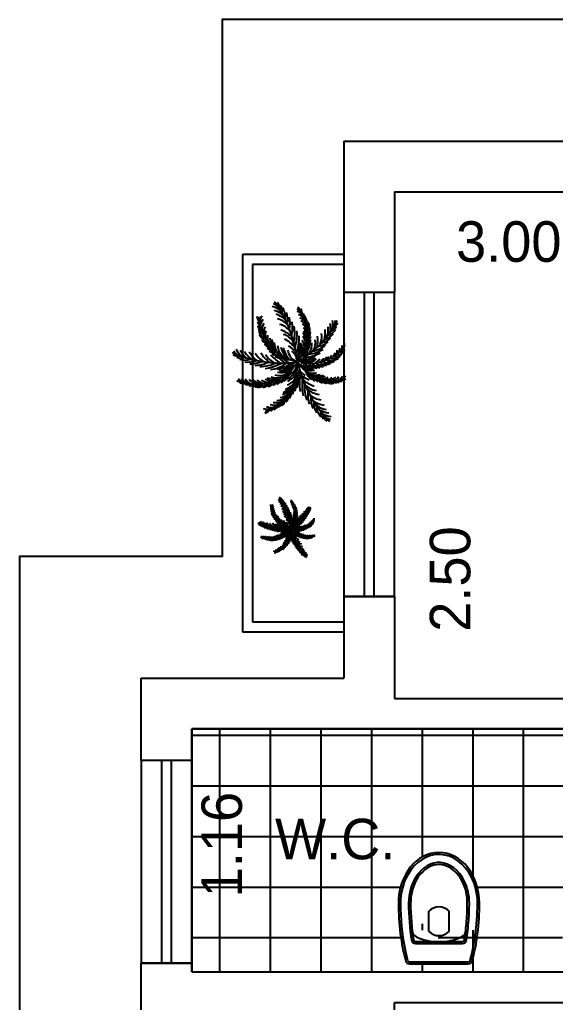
# Model space of a CAD drawing. Extents: x 0.1 to 15.7, y 0 to 8.2.
# Drawn here: x 0.058 to 2.702, y 3.379 to 8.229 of the extents above; entities that cross this region are included whole.
import ezdxf

# ---------------------------------------------------------------- set-up
doc = ezdxf.new("R2010")
doc.units = 0
doc.header["$MEASUREMENT"] = 0
doc.layers.get('0').update_dxf_attribs({"linetype": 'CONTINUOUS'})
doc.layers.get('DEFPOINTS').update_dxf_attribs({"linetype": 'CONTINUOUS'})
for name, color, linetype in [('ARQ3', 3, 'CONTINUOUS'), ('BLOCO', 7, 'CONTINUOUS'), ('BLOCOS', 7, 'CONTINUOUS'), ('HACHURA', 1, 'CONTINUOUS'), ('VEGETACAO', 3, 'CONTINUOUS')]:
    doc.layers.add(name, color=color, linetype=linetype)
doc.styles.add('PADRÃO', font='', dxfattribs={"height": 0.2})
doc.styles.get('PADRÃO').set_extended_font_data('AvantGarde Bk BT')
doc.dimstyles.new('PADRÃOS', dxfattribs={"dimtxt": 0.15, "dimasz": 0.1, "dimexe": 1.25, "dimexo": 0.625, "dimgap": 0.1, "dimtad": 0, "dimjust": 1, "dimzin": 1, "dimdsep": 46, "dimtxsty": 'PADRÃO', "dimcen": 2.5, "dimse1": 1, "dimse2": 1, "dimsd1": 1, "dimsd2": 1, "dimclrt": 1, "dimadec": 0, "dimazin": 0, "dimtfac": 1, "dimtdec": 4, "dimtmove": 0, "dimatfit": 3, "dimfxl": 1, "dimtolj": 1, "dimtzin": 0, "dimarcsym": 0})

# ---------------------------------------------------------------- blocks, each defined once
blk = doc.blocks.new('J1')
at = {"layer": 'BLOCO'}
for p, q in [((0, 0.25), (0, 0)), ((1, 0.25), (0, 0.25)), ((1, 0), (1, 0.25)), ((1, 0.1500000000000057), (0, 0.1500000000000057)), ((0, 0.09999999999999432), (1, 0.09999999999999432)), ((0, 0), (1, 0))]:
    blk.add_line(p, q, dxfattribs=at)
blk = doc.blocks.new('J15')
at = {"layer": 'BLOCO'}
for p, q in [((1.5, 0.25), (0, 0.25)), ((0, 0.25), (0, 0)), ((1.5, 0), (1.5, 0.25)), ((1.5, 0.1500000000000057), (0, 0.1500000000000057)), ((0, 0.09999999999999432), (1.5, 0.09999999999999432)), ((0, 0), (1.5, 0))]:
    blk.add_line(p, q, dxfattribs=at)
blk = doc.blocks.new('WC')
at = {"layer": 'HACHURA', "ltscale": 0.015, "style": 'PADRÃO'}
blk.add_text('W.C.', height=0.2, dxfattribs=at).set_placement((-0.137135439593294, -0.09586776615662984))
blk = doc.blocks.new('*D13')
at = {"layer": 'DEFPOINTS', "color": 0, "linetype": 'ByBlock', "ltscale": 0.015}
for p in [(138.6120342176605, 150.4309147844845), (141.6120342176605, 150.4309147844845), (141.6120342176605, 150.1843592961638)]:
    blk.add_point(p, dxfattribs=at)
at = {"color": 1, "linetype": 'ByBlock', "ltscale": 0.015, "insert": (139.1767320198583, 150.1843592961638), "char_height": 0.2, "attachment_point": 5, "style": 'PADRÃO'}
blk.add_mtext('\\A1;3.00', dxfattribs=at)
blk = doc.blocks.new('*D15')
at = {"layer": 'DEFPOINTS', "color": 0, "linetype": 'ByBlock', "ltscale": 0.015}
for p in [(138.6120342176605, 150.4309147844845), (138.8882651971276, 150.4309147844845), (138.6120342176605, 147.9309147844845)]:
    blk.add_point(p, dxfattribs=at)
at = {"color": 1, "linetype": 'ByBlock', "ltscale": 0.015, "insert": (138.8882651971276, 148.5199944548141), "char_height": 0.2, "attachment_point": 5, "rotation": 90, "style": 'PADRÃO'}
blk.add_mtext('\\A1;2.50', dxfattribs=at)
blk = doc.blocks.new('*D16')
at = {"layer": 'DEFPOINTS', "color": 0, "linetype": 'ByBlock', "ltscale": 0.015}
for p in [(137.6120342176605, 147.7809147844845), (137.6120342176605, 146.6249265734804), (137.7610563558899, 146.6249265734804)]:
    blk.add_point(p, dxfattribs=at)
at = {"color": 1, "linetype": 'ByBlock', "ltscale": 0.015, "insert": (137.7610563558899, 147.2095548943745), "char_height": 0.2, "attachment_point": 5, "rotation": 90, "style": 'PADRÃO'}
blk.add_mtext('\\A1;1.16', dxfattribs=at)
blk = doc.blocks.new('*D17')
at = {"layer": 'DEFPOINTS', "color": 0, "linetype": 'ByBlock', "ltscale": 0.015}
for p in [(137.6120342176605, 147.7809147844845), (140.4620342176605, 147.7809147844845), (137.6120342176605, 147.488465271181)]:
    blk.add_point(p, dxfattribs=at)
at = {"color": 1, "linetype": 'ByBlock', "ltscale": 0.015, "insert": (139.8728171846934, 147.488465271181), "char_height": 0.2, "attachment_point": 5, "style": 'PADRÃO'}
blk.add_mtext('\\A1;2.85', dxfattribs=at)
blk = doc.blocks.new('*D19')
at = {"layer": 'DEFPOINTS', "color": 0, "linetype": 'ByBlock', "ltscale": 0.015}
for p in [(138.6120342176605, 146.4309147844845), (138.6120342176605, 143.9309147844845), (138.917928418964, 143.9309147844845)]:
    blk.add_point(p, dxfattribs=at)
at = {"color": 1, "linetype": 'ByBlock', "ltscale": 0.015, "insert": (138.917928418964, 145.8418351141548), "char_height": 0.2, "attachment_point": 5, "rotation": 90, "style": 'PADRÃO'}
blk.add_mtext('\\A1;2.50', dxfattribs=at)
blk = doc.blocks.new('COQUEIRO')
at = {"layer": 'VEGETACAO', "color": 3, "linetype": 'Continuous'}
blk.add_circle((0.04883211018758438, -0.1620300166650743), 0.009534254572329034, dxfattribs=at)
for centre, radius, start, end in [((-0.2841852408159706, 0.5118686947262212), 0.09562156997871912, 18.00467385581992, 51.19332734190737), ((-0.2990069568350489, 0.3314659357569276), 0.21493089141796, 52.66291008750469, 75.78172621383375), ((-0.2591513023523628, 0.4815757376624283), 0.08918671365068746, 38.10062950818708, 73.55212492303362), ((-0.2965824267310122, 0.2666994103710643), 0.2457785115588357, 51.48217780651772, 73.93665760124978), ((-0.2845083389846348, 0.5128443909520932), 0.1110546992746349, 0.6625682080991496, 37.53141425300961), ((-1.16752276250026, -0.1007026902499213), 1.167642340266159, 3.583450499292923, 33.67936677608967), ((-0.2535404710656817, 0.491646787172666), 0.104953262736619, 349.124998871366, 34.47980781475965), ((-0.267481508665588, 0.4438865068114062), 0.1491116937629963, 349.0828542607415, 34.11358921734301), ((0.7413426363891791, 1.469901461865295), 1.208478994181311, 231.9860707724936, 234.0506761213819), ((-0.04787651026563644, 0.3612609836722989), 0.1389206009762723, 46.92087029574611, 70.58923678236422), ((-0.31313847706849, 0.2642473531767031), 0.4140144019143251, 318.8187821603565, 35.07358582935218), ((-0.05466535554206153, 0.4696046712768585), 0.08940871770666214, 12.93374384380474, 47.46008499971289), ((-0.05868593797712229, 0.4574007406790663), 0.1091569804458332, 0.5144798793177185, 32.90541687053246), ((-0.2733695923895691, 0.4581182362043172), 0.1255305275127082, 185.1349449317238, 217.5258819229385), ((-0.2090492703468154, 0.4481160352073097), 0.1925444628439385, 198.1279775351032, 215.9464254303055), ((0.09396941381100454, 0.46349413918119), 0.4761165622014739, 182.966775972904, 259.2215796418998), ((-0.2150305028241402, 0.363383082283061), 0.1597586911227131, 147.451125019892, 171.1194915065101), ((-0.2354688073144171, 0.3333367512801892), 0.131203275473266, 143.0350989563252, 174.9902108447292), ((-0.2629671195492502, 0.2781173833080608), 0.1940433416558446, 39.16249641293076, 73.12992841238737), ((-0.2704439165617156, 0.1703378409720564), 0.2598953285918711, 46.86086910506679, 72.97935821106569), ((-0.2979667905966306, 0.4095030526604866), 0.2038428167275608, 347.9477961351798, 21.00056632835507), ((-0.3323001749898165, 0.3727457305361348), 0.2612791928753549, 347.477097170258, 14.0082110079255), ((-0.32241068946343, 0.3333118774467643), 0.2755903367261464, 343.6235840503575, 11.74846255277715), ((-0.01777931151275958, 0.3516354394559151), 0.1140898047593618, 43.05015095752705, 75.00526284593107), ((-0.0081541657062143, 0.332053750710319), 0.1039463158665057, 31.02530956029359, 71.11922194849373), ((-0.00892064507671897, 0.2962038976464179), 0.1130247489805709, 28.27713498775289, 66.76408061635362), ((-0.09737609144541715, 0.4160853132863345), 0.1674299676903813, 2.093936371950821, 19.91238426715303), ((0.02259018497208309, 0.4168545844412286), 0.06195008488968961, 335.9017531950281, 29.97291069614161), ((-0.02296819838425357, 0.3887756994203677), 0.1171683841783036, 343.087592942477, 17.28367533510898), ((0.01085877628340803, 0.3675227002319197), 0.09618628827427275, 332.731957817626, 19.96023849795439), ((0.1655691511076274, 0.3618055797222333), 0.1868964273199652, 349.236850963723, 12.35566709005208), ((0.2978138401654409, 0.3892027620179199), 0.07755366404407606, 334.6745703844096, 10.12606579925188), ((0.3116344929118444, 0.4204557393451616), 0.08314919128584272, 314.5786147320381, 347.7672682181257), ((-0.3182494759586714, 0.363798804703432), 0.07124259762314304, 188.0674511061146, 242.1386086072296), ((-0.2570885673430521, 0.3706522808682955), 0.1347436418050492, 200.7566864671472, 234.9527688597792), ((-0.2726651966444447, 0.3274317066536163), 0.1106142315154136, 198.0801233043018, 245.3084039846302), ((-0.2303098885485522, 0.3087805046796781), 0.1195382632464815, 146.9211398537625, 187.0150522419626), ((-0.2042107190234628, 0.2768539776250059), 0.1299784613276565, 151.2762811859027, 189.7632268145033), ((-0.1488877831081563, 0.259632549031874), 0.1676804845412055, 166.1343254950545, 195.059947457768), ((-0.2191264160601758, 0.1843921906493868), 0.1850569335288676, 37.83107843026765, 75.04962835430943), ((-0.2631081993468225, 0.02216952869702382), 0.3041429385525204, 46.49379809426626, 70.64562847792507), ((-0.4400875445909289, 0.2768762952542367), 0.4150411928447608, 346.7496829229179, 9.447416817831682), ((-0.4682279090990402, 0.2693042739179639), 0.4662998293500211, 342.5955982758788, 3.647918913014595), ((-0.5083838731291319, 0.8691379470596381), 1.015341165448834, 300.1573913755112, 330.253307652308), ((-0.03758059004288405, 0.2547655490435226), 0.1458091169923527, 22.98041434448781, 51.90603630720172), ((-0.03980240185351924, 0.2288060502615217), 0.144277308672404, 15.03055017000438, 45.30228554002982), ((-0.1138529517980853, 0.1630898191913595), 0.2216616253122936, 17.04588532228525, 37.50714660058549), ((-0.05130080053961983, 0.3495670839045069), 0.1679903606179867, 333.0523948482003, 10.22995275392844), ((-0.08052219719193765, 0.3343965784124201), 0.2062184604049729, 330.8344325547409, 359.7062506166375), ((0.05137052185433255, 0.2769128737601854), 0.2259959379059749, 343.434809981285, 9.553299087283996), ((0.1380994231060289, 0.313024614140911), 0.1687333405702996, 335.7364372891507, 9.703869288605684), ((0.2652623664124025, 0.3810199954048095), 0.1296623424026055, 285.6567951369598, 330.6875300935613), ((0.1161432142111156, 0.3347257052290082), 0.2137204448337702, 348.056118682736, 10.51059847746805), ((0.3078287447363355, 0.3887568638659182), 0.09126370672749479, 285.6989397475842, 331.0537486909779), ((0.3122676083844542, 0.421086561413663), 0.09656930371707387, 297.2365090843174, 334.1053551292348), ((-0.2036422080903204, 0.3552183802575293), 0.1931889147106846, 207.8104090483278, 244.987966954056), ((-0.1664254359636654, 0.3621859609180582), 0.2371512294657189, 218.3341111856188, 247.2059292475152), ((-0.1284792881819836, 0.2376951679767068), 0.1659189049732646, 172.7380762622264, 203.0098116322509), ((-0.01484097904814341, 0.230650938479787), 0.2549108691091377, 180.5332152016707, 200.9944764799708), ((0.05188689164887172, 0.2390562662960996), 0.3049759055816325, 184.3338950699927, 203.7586873671324), ((-0.1900017865411368, 0.09216026624525497), 0.1814675983781475, 33.55015798989964, 73.07844098069964), ((-0.2528608363254303, -0.04099168249869578), 0.2889995544692544, 38.77469001539302, 63.7186173260026), ((-0.3445942154076445, 0.2244388740193948), 0.3634482762647658, 335.5765485014938, 3.990408277498095), ((-0.0515503320051689, 0.1355139351478591), 0.1237654596857602, 350.5918811066848, 35.28855728649211), ((-0.1640554108006338, 0.1330907158454586), 0.2651964396362022, 14.28167443512174, 33.70646673226349), ((-0.07438268720349406, 0.1544996480716812), 0.1605404711819739, 0.7498653825188025, 35.15916782869866), ((-0.08715874891564646, 0.2896270765929607), 0.2341601750401111, 312.2403609866375, 341.2163651912117), ((-0.1097745863391975, 0.3259388824986225), 0.2566123592630572, 320.045450325439, 341.6769582999671), ((-0.01314906003171323, 0.2947890099619919), 0.1441514089909303, 317.5655117712288, 358.3889257383026), ((0.02186378609478545, 0.1839415965608815), 0.1577979116331717, 330.1240988661179, 9.652381856917902), ((-0.0610067253810751, 0.2135700905390188), 0.2644721204804525, 343.0677389704845, 7.219569354143373), ((0.08226323694244009, 0.2424702999063904), 0.1609190726337979, 334.4050193064913, 11.62356923052775), ((0.1847214174472871, 0.4037557213863003), 0.2271992981524825, 284.0510380464763, 310.5821518841437), ((0.2266634332590076, 0.3913532388414858), 0.1772546232413572, 284.521737011398, 317.5745072045734), ((-0.547927791179232, 0.1437172387794696), 0.08918671365068746, 207.9142960030044, 243.3657914178509), ((-0.4087370229670935, 0.2126182973117317), 0.21493089141796, 205.6846947121926, 228.8035108385332), ((-0.3447811670483087, 0.2231173282421572), 0.2457785115588357, 207.5297633247881, 229.9842431195203), ((-0.1993783283963051, 0.2785689565110054), 0.1657741203395699, 219.6514360639536, 260.4748500310274), ((-0.1339376186355334, 0.3752553858706911), 0.2951042131525158, 236.3634035022893, 257.9949114768173), ((-0.1286887640607102, 0.3263406088939185), 0.2692842012961277, 236.8239966110445, 265.8000008156187), ((-0.04450231074677724, 0.1949001459625102), 0.18462154185927, 182.8811939735576, 217.2904964197375), ((-0.05172767593248118, 0.1615244082488552), 0.1423302786386242, 182.7518045157641, 227.4484806955715), ((0.08885967061186939, 0.1947306358361836), 0.2562824221900242, 192.2085583250005, 217.6751360032528), ((0.1121827321916928, 0.197127228093013), 0.2590386131583442, 193.5623834342198, 222.6919600202115), ((0.06858336291588962, 0.1422395185638727), 0.1670096281125572, 191.491783210208, 237.4537861211284), ((-0.2359031357122685, -0.1245830733178046), 0.3121011485396846, 45.84017644887376, 61.26730921407274), ((-0.1403297785635029, -0.01996511196503903), 0.1474884404822185, 27.41088423846263, 54.32758515339996), ((-0.2729172670910511, 0.1763507895427558), 0.3016322525645709, 331.7283845727767, 1.229779129421799), ((-0.2860261122407888, 0.1353614565071091), 0.3164390317127545, 332.7885030246059, 358.0295547068819), ((-0.1828817118694328, 0.07206669151056744), 0.2252509679637776, 355.3484017820447, 24.47797836803445), ((-0.2515262114415844, 0.3813588012490037), 0.4438836801342939, 309.660635559282, 328.0440674547731), ((-0.165624735275065, 0.08292282475719404), 0.2228542801652384, 0.365225799003377, 25.83180347724923), ((-0.08818952108331324, 0.2750785582322841), 0.2394831841423092, 307.0905608028229, 335.9437994060235), ((-0.1645537546977618, 0.1353255825523725), 0.2713923030779867, 342.414117325092, 357.8412500902909), ((0.05139857735319886, 0.4692281110204881), 0.4054781124782792, 279.1695391520971, 300.2218597892328), ((-0.1061411074435394, 0.1810308504072005), 0.2513039604080473, 335.3486308916137, 0.2925582022209083), ((0.06823401639031523, 0.4502888130663543), 0.3609053850824007, 283.3236237991361, 306.02135769405), ((0.1579006443297661, 0.3807247945411909), 0.2396437710662143, 280.1975249265757, 308.3224034289954), ((0.2823423866413268, 0.1115596728606398), 0.1130247489805709, 320.2081334087009, 358.6950790373016), ((0.3158842129609187, 0.1242382115175538), 0.1039463158665057, 322.9563079812417, 3.05022036944175), ((0.3605113034065059, 0.2383884561074829), 0.1674299676903813, 294.0249347928988, 311.843382688101), ((0.3304539666183874, 0.1404803863807693), 0.1140898047593618, 334.9811493784783, 6.936261266879096), ((0.3281419577695406, 0.1719946226766815), 0.1389206009762723, 338.8518687166942, 2.520235203312234), ((-0.5825927293487663, 0.1622294883556457), 0.09562156997871912, 230.2730935841306, 263.4617470702181), ((-0.5836131818716179, 0.1623521757649193), 0.1110546992746349, 243.9350066730283, 280.8038527179388), ((-0.1578492706657268, 1.149712082234092), 1.167642340266159, 247.7870541499483, 277.882970426745), ((-0.5566824390771057, 0.1362163317576695), 0.104953262736619, 246.9866131112783, 292.341422054672), ((-0.5126467771073404, 0.1593735635532276), 0.1491116937629963, 247.3528317086949, 292.3835666652964), ((-0.3492887450524957, 0.1879031162894442), 0.1940433416558446, 208.3364925136505, 242.3039245131072), ((-0.4850098482370111, 0.1960856119349224), 0.2038428167275608, 260.4658545976829, 293.5186247908582), ((-0.2451466731527798, 0.2166565699977987), 0.2598953285918711, 208.4870627149723, 234.6055518209712), ((-0.2487189267107563, 0.1635693812692871), 0.1850569335288676, 206.4167925717073, 243.6353424957703), ((-0.09847730243499164, 0.2389221758224132), 0.3041429385525204, 210.8207924481129, 234.9726228317718), ((-0.47602017218132, -0.04629620010899416), 0.4761165622014739, 289.6767243478291, 5.931528016824905), ((-0.1525380343743716, 0.1533611555033509), 0.1814675983781475, 208.3879799453383, 247.9162629361384), ((-0.0345395917290201, 0.2414353806056475), 0.2889995544692544, 217.7478036000354, 242.691730910645), ((-0.1174453883935325, 0.3138942766255504), 0.2754056617636556, 242.0965623962342, 270.9498009994334), ((-0.04482453865032276, 0.5259020811940722), 0.510466232154438, 249.9962943474831, 268.3797262429742), ((0.05075451255647501, 0.2414335658430851), 0.3121011485396846, 220.1991117119653, 235.6262444771642), ((-0.0327760467978262, 0.1269703399220354), 0.1474884404822185, 227.1388357726381, 254.0555366875753), ((0.3503848202325575, 0.2205411588413249), 0.4140144019143251, 212.1088337854314, 288.3636374544271), ((0.01810779655020589, 0.2754252997120368), 0.2751643754023952, 269.3624439008241, 294.6034955831002), ((0.03131261546712416, 0.1279197720153071), 0.1452257635761367, 272.5175741020759, 318.4795770129963), ((0.05508466812009694, 0.2811754538312634), 0.2622889152735399, 268.302325448995, 297.80372000564), ((-0.04601387962522629, 0.1016945526504607), 0.1282508178106248, 323.984825114681, 350.9015260296182), ((0.009452352853523749, 0.1892189890650435), 0.2252509679637776, 287.2794002029927, 316.4089767889845), ((0.06460040793836619, 0.3556251543563285), 0.3160419793606659, 272.1504893777101, 300.5643491537163), ((0.02596817784936611, 0.1772654793313357), 0.2228542801652384, 292.2962242199514, 317.7628018982038), ((0.1173591127195568, 0.09108838610431391), 0.1237654596857602, 282.5228795276328, 327.2195557074401), ((0.1264432619421374, 0.1193594308679984), 0.1605404711819739, 292.6808638034668, 327.0901662496467), ((0.07309176205756707, 0.194546911185288), 0.2651964396362022, 306.2126728560698, 325.6374651532115), ((0.1196700618279838, 0.1591817435487748), 0.2216616253122936, 308.9768837432333, 329.4381450215336), ((0.2910287852479971, 0.1922443034209103), 0.2062184604049729, 262.7654309756891, 291.6372490375855), ((0.2082878117523226, 0.1150342479062552), 0.144277308672404, 306.9615485909524, 337.2332839609782), ((0.3160153577982872, 0.1708035606309188), 0.1679903606179867, 264.9833932691483, 302.1609511748765), ((0.2331985576686879, 0.1226688246872421), 0.1458091169923527, 314.9114127654364, 343.8370347281497), ((0.355887566115344, 0.1198484416296175), 0.09618628827427275, 264.6629562385741, 311.8912369189024), ((0.3629685506576781, 0.1591652808665494), 0.1171683841783036, 275.0185913634251, 309.214673756057), ((0.406031075536065, 0.1273909354105704), 0.06195008488968961, 267.8327516159746, 321.9039091170896), ((-0.398930227660264, 0.2495263101879139), 0.4761165622014739, 251.035777551956, 327.2905812209517), ((-0.4558114086670582, 0.237040869720996), 0.2612791928753549, 267.4582099181125, 293.98932375578), ((-0.4151986344747254, 0.2351879623156243), 0.2755903367261464, 269.7179583732609, 297.8428368756805), ((-0.383282834376109, 0.3617351822541615), 0.4150411928447608, 272.0190041082062, 294.7167380031201), ((-0.3814560645169163, 0.3908191732740995), 0.4662998293500211, 277.8185020130234, 298.8708226501591), ((-0.3129085290513682, 0.2785719919935126), 0.3634482762647658, 277.4760126485399, 305.8898724245461), ((-0.2515312978181097, 0.2178852201667816), 0.3016322525645709, 280.2366417966162, 309.7380363532612), ((-0.1450366515317452, 0.166936309039091), 0.2590386131583442, 261.6313850132718, 290.7609615992635), ((-0.1213961613439576, 0.0959255365574343), 0.1670096281125572, 259.56078478926, 305.5227877001803), ((-0.213966009869031, 0.2388808479299591), 0.3164390317127545, 283.4368662191561, 308.6779179014321), ((-0.5086600897439748, 0.1440850002889498), 0.510466232154438, 318.0652959265351, 336.448727822028), ((-0.226138064658242, 0.04773564890460946), 0.2590386131583442, 300.2723318091448, 329.4019083951367), ((-0.1633312610346547, 0.007032970818901418), 0.1670096281125572, 298.2017315851331, 344.1637344960535), ((0.3065329215276709, -0.1806391785392343), 0.3016322525645709, 160.3740670711807, 189.8754616278257), ((1.149325184345779, 0.2277464539400889), 1.167642340266159, 192.2291329976968, 222.3250492744936), ((0.1076640710247947, 0.089512267659277), 0.1452257635761367, 233.8766273062027, 279.8386302171232), ((0.1459411246082869, -0.006485079933813864), 0.1474884404822185, 216.0565667368666, 242.9732676518038), ((0.1288671370248213, 0.1510418953571993), 0.2252509679637776, 248.6384534071196, 277.7680299931114), ((0.2707243153052534, 0.3684134033323083), 0.4438836801342939, 241.5916339802301, 259.9750658757212), ((0.2960797926134067, 0.001976953681694482), 0.2394831841423092, 200.3806124278978, 229.233851031097), ((0.1343030001595285, 0.1313922067533646), 0.2228542801652384, 253.6552774240783, 279.1218551023307), ((0.23313968720357, 0.1772021060631737), 0.2394831841423092, 239.0215592237709, 267.8747978269701), ((0.2470203749757918, 0.1816796483268242), 0.2341601750401111, 244.1713594075856, 273.1473636121597), ((0.2722576698855494, 0.2162209612164183), 0.2566123592630572, 251.976448746387, 273.607956720915), ((0.2794506187868553, 0.114953649711925), 0.1441514089909303, 249.4965101921768, 290.3199241592507), ((-0.543341195361263, -0.1015741020317797), 0.1028200253626615, 238.6492783815953, 273.1756195375035), ((-1.39451288854139, -1.3002257873781), 1.389750843308508, 52.05868725992637, 54.12329260881464), ((-0.4214720645013639, -0.07450306777898774), 0.1597586911227131, 215.520126598944, 239.1884930855621), ((-0.4012335530147038, -0.1046843359759286), 0.131203275473266, 211.1041005353772, 243.0592124237812), ((-0.3765275327598356, -0.1090702512856545), 0.1195382632464815, 214.9901414328145, 255.0840538210146), ((-0.337163619202796, -0.09678399517789771), 0.1299784613276565, 219.3452827649546, 257.8322283935553), ((-0.3005258836580662, -0.05189656736974158), 0.1676804845412055, 234.2033270741065, 263.1289490368199), ((-0.272553653189787, -0.04115833309493055), 0.1659189049732646, 240.8070778412784, 271.0788132113038), ((-0.2235764449957767, 0.06162551558530893), 0.2549108691091377, 248.6022167807227, 269.063478059023), ((-0.2064513424874459, 0.1266638821664081), 0.3049759055816325, 252.4028966490447, 271.8276889461865), ((-0.336949644305454, -0.09166077680501772), 0.1657741203395699, 287.7204376430056, 328.5438516100793), ((-0.2014909849749227, 0.02075809311437737), 0.18462154185927, 250.9501955526096, 285.3594979987894), ((-0.4021978629892882, 0.005155658137102392), 0.2951042131525158, 304.4324050813411, 326.0639130558693), ((-0.1732291046788514, 0.001590101771324015), 0.1423302786386242, 250.8208060948161, 295.5174822746235), ((-0.3548624438104664, -0.008244490078492817), 0.2692842012961277, 304.8929981900966, 333.8690023946875), ((-0.1515244138055376, 0.1444059340626218), 0.2562824221900242, 260.2775599040525, 285.7441375823049), ((-0.3391175136893718, -0.002463325938823147), 0.2754056617636556, 310.1655639752861, 339.0188025784854), ((-0.1449100207691796, -0.0990164807502758), 0.1423302786386242, 289.4617528906892, 334.1584290705099), ((-0.2171366684728593, 0.02608654447474024), 0.2562824221900242, 298.9185066999256, 324.385084378178), ((-0.2806380821405607, -0.2201167798305015), 0.2692842012961277, 343.5339449859696, 12.50994919054379), ((-0.2719500984016943, -0.2057695284602481), 0.2754056617636556, 348.8065107711593, 17.65974937435843), ((0.3846241692226986, -0.2174060905940358), 0.3634482762647658, 164.2222309998957, 192.6360907759019), ((0.2247019135960873, 0.1113110259114727), 0.3121011485396846, 234.4858589472776, 249.9129917124766), ((0.5135973238408642, -0.2431766107998037), 0.4662998293500211, 171.2412807742827, 192.2936014114185), ((0.2540326833966535, 0.03121864068001301), 0.2889995544692544, 227.4203725137969, 252.3642998244065), ((0.1518738730522191, 0.007013515655192037), 0.1237654596857602, 243.8819327317596, 288.578608911567), ((0.3097175900105587, -0.003193380921299394), 0.2341601750401111, 205.5304126117074, 234.5064168162866), ((0.1766227829818323, 0.02342281778611621), 0.1605404711819739, 254.0399170075937, 288.4492194537736), ((0.3509987021430963, 0.008026829932351376), 0.2566123592630572, 213.3355019505139, 234.9670099250419), ((0.2933817774853029, -0.07556202629994502), 0.1441514089909303, 210.8555633963038, 251.6789773633775), ((0.1819012080319116, 0.1154645363999443), 0.2651964396362022, 267.5717260601967, 286.9965183573384), ((0.196198973208114, 0.05875645053533773), 0.2216616253122936, 270.3359369473601, 290.7971982256604), ((0.3506884048779231, -0.02242212089687357), 0.2062184604049729, 224.1244841798159, 252.9963022417124), ((0.2378486583014752, -0.03106231534787085), 0.144277308672404, 268.3206017950793, 298.5923371651047), ((0.3568163637718644, -0.05477150078260351), 0.1679903606179867, 226.3424464732752, 263.5200043790034), ((0.2620731240734688, -0.04065435802896999), 0.1458091169923527, 276.2704659695632, 305.1960879322767), ((0.3561412151366969, -0.1194689607237542), 0.09618628827427275, 226.022009442701, 273.2502901230293), ((0.2935211353981462, -0.08001870438607384), 0.1130247489805709, 281.5671866128278, 320.0541322414286), ((0.3862229177116578, -0.09318121909647559), 0.1171683841783036, 236.377644567552, 270.5737269601839), ((0.327636758476233, -0.09106061170874469), 0.1039463158665057, 284.3153611853685, 324.4092735735686), ((0.4000168467392715, -0.1448892223458635), 0.06195008488968961, 229.1918048201016, 283.2629623212165), ((0.4337735823683122, -0.0297676255220729), 0.1674299676903813, 255.3839879970257, 273.2024358922279), ((0.3491590507384945, -0.08747217169887378), 0.1140898047593618, 296.3402025826019, 328.295314471006), ((0.3670318850793937, -0.061413501992714), 0.1389206009762723, 300.210921920821, 323.879288407439), ((-0.5311406944843124, -0.09323780443234497), 0.1255305275127082, 253.2039465107758, 285.5948835019905), ((-0.4978393311037603, -0.03730778521667943), 0.1925444628439385, 266.1969791141552, 284.0154270093574), ((-0.4604089272416925, -0.1700972619542576), 0.07124259762314304, 256.1364526851665, 310.2076101862815), ((-0.4439234769319409, -0.1108026010958305), 0.1347436418050492, 268.8256880461993, 303.0217704388311), ((-0.4096482996109412, -0.1413944568004801), 0.1106142315154136, 266.1491248833538, 313.3774055636822), ((-0.4096447957699549, -0.06698832690088707), 0.1931889147106846, 275.8794106273798, 313.056968533108), ((-0.4022080813029785, -0.02986245201926963), 0.2371512294657189, 286.4031127646707, 315.2749308265672), ((-0.2217234311570078, -0.08356314540168697), 0.2549108691091377, 287.2431635765959, 307.7044248548961), ((-0.2489598764486711, -0.02206977737445825), 0.3049759055816325, 291.0438434449179, 310.4686357420595), ((-0.1789538736751322, -0.1016926439207957), 0.18462154185927, 289.5911423484827, 324.0004447946626), ((-0.2145585571991173, -0.2740856751393856), 0.1657741203395699, 326.3613844388787, 7.184798405952517), ((-0.3259781280667351, -0.2392082993207758), 0.2951042131525158, 343.0733518772143, 4.704859851742279), ((0.4869149765942655, -0.254892752109054), 0.4150411928447608, 175.3953654213217, 198.0930993162356), ((0.2119037967714394, -0.1098694825119004), 0.1814675983781475, 222.1958404883035, 261.7241234791035), ((0.2736582272489816, -0.02968443869289317), 0.3041429385525204, 235.1394805926701, 259.291310976329), ((-0.2109391713800814, -0.220282489936249), 0.1676804845412055, 272.8442738699796, 301.769895832693), ((-0.2402860192633423, -0.3583271797843786), 0.1106142315154136, 304.7900716792269, 352.0183523595553), ((-0.1957961389386238, -0.1944282074826909), 0.1659189049732646, 279.4480246371515, 309.7197600071769), ((-0.2867452941678774, -0.3002082675934439), 0.1931889147106846, 314.5203574232529, 351.6979153289811), ((-0.3041194722026201, -0.2665664298700783), 0.2371512294657189, 325.0440595605439, 353.9158776224403), ((0.3790589045186525, -0.3283766611404069), 0.2755903367261464, 172.2692665487613, 200.394145051181), ((0.2545621171975316, -0.196675240514093), 0.1850569335288676, 226.4767609286716, 263.6953108527134), ((0.3947638546286232, -0.3658757976037172), 0.2612791928753549, 176.1227796686618, 202.653893506329), ((-0.2912907817201269, -0.3134632349273296), 0.1597586911227131, 254.1610733948172, 277.8294398814352), ((-0.3652514618837781, -0.3965777135068045), 0.1255305275127082, 291.8448933066489, 324.2358302978636), ((-0.2566366688129218, -0.3243993565335508), 0.131203275473266, 249.7450473312502, 281.7001592196543), ((-0.2346006965455825, -0.3123977059732717), 0.1195382632464815, 253.6310882286877, 293.7250006168878), ((-0.3741654458937571, -0.3320975712803964), 0.1925444628439385, 304.8379259100283, 322.6563738052305), ((-0.2115265555078505, -0.2782209039718744), 0.1299784613276565, 257.9862295608277, 296.4731751894284), ((-0.2620107257299704, -0.4124430690416183), 0.07124259762314304, 294.7773994810397, 348.8485569821547), ((-0.2861601991262912, -0.3558353857034753), 0.1347436418050492, 307.4666348420723, 341.6627172347042), ((0.3031837877508483, -0.1750663591181656), 0.2598953285918711, 235.5065516034707, 261.6250407094696), ((0.3663461004517305, -0.4073765597796744), 0.2038428167275608, 176.5934786335836, 209.646248826759), ((0.3119937640229811, -0.2827451247026964), 0.1940433416558446, 227.8081789113347, 261.7756109107913), ((0.3413758736584445, -0.4459519678482273), 0.1491116937629963, 177.7285367591454, 222.7592717157469), ((0.3435107038493275, -0.2664037206352212), 0.2457785115588357, 240.1278603049216, 262.5823400996537), ((0.3347727495368762, -0.4952652080721656), 0.104953262736619, 177.7706813697698, 223.1254903131635), ((0.3556436235547853, -0.3300698294860318), 0.21493089141796, 241.3085925859086, 264.4274087122376), ((0.3685752256258059, -0.5115667374388515), 0.1110546992746349, 189.3082507065031, 226.1770967514135), ((0.3388059072211949, -0.4844651569121616), 0.08918671365068746, 226.746312006591, 262.1978074214375), ((0.368109128663713, -0.5106506974977414), 0.09562156997871912, 206.6503563542238, 239.8390098403113)]:
    blk.add_arc(centre, radius, start, end, dxfattribs=at)
blk = doc.blocks.new('AV5')
at = {"layer": 'VEGETACAO', "xscale": 0.5, "yscale": 0.5, "zscale": 0.5}
blk.add_blockref('COQUEIRO', (-0.0275459545662855, 0.09600643684128585), dxfattribs=at)
blk = doc.blocks.new('VASOSAN')
at = {"layer": 'BLOCOS'}
for p, q in [((-0.04999870165021036, 0.1999637913173729), (-0.04999870165021036, 0.300036208682684)), ((0.05000129834978395, 0.2000000000000171), (0.05000129834978395, 0.3000000000000398)), ((-0.1156899891503542, 0.1500000000000057), (0.1156563640565906, 0.1500000000000057)), ((-0.1156907586723577, 0.1400000000000148), (0.1156608751354042, 0.1400000000000148)), ((-0.144958964094414, 0.05000000000001137), (0.144958964094414, 0.05000000000001137)), ((-0.1449592708755176, 0.04000000000002046), (0.1449618675667352, 0.04000000000002046))]:
    blk.add_line(p, q, dxfattribs=at)
for centre, radius, start, end in [((-1.681254687468936e-05, 0.2500000000000284), 0.07072348561596478, 44.98962509969003, 134.9688828081831), ((-1.681254687468936e-05, 0.2500000000000284), 0.07072348561596478, 225.0311171918169, 315.01037490031), ((-0.1156907586724003, 0.1599999999999966), 0.02, 189.3867869031125, 270.0000000001221), ((-0.1156899891503826, 0.1599999999999113), 0.01, 189.3843767903272, 270.0000000002443), ((0.1156563640566048, 0.1599999999999397), 0.01, 269.9999999999185, 350.5758748885445), ((0.1156608751354185, 0.1600000000000534), 0.02, 269.9999999999593, 350.5771305827586), ((-0.1449592708755176, 0.06000000000784667), 0.02, 195.5363314444965, 269.9999999879495), ((-0.1449589640944282, 0.0600000000000307), 0.01, 195.5346797106506, 270), ((0.1449589640941156, 0.06000000000059913), 0.01, 270.0000000017912, 344.483103753554), ((0.1449618675666784, 0.06000000000008754), 0.02, 270.0000000001221, 344.463668535786)]:
    blk.add_arc(centre, radius, start, end, dxfattribs=at)
for centre, major_axis, ratio, start_param, end_param in [((1.298349786793551e-06, 0.3400000000000034), (0, 0.25), 0.8000000000000114, 4.71238898038469, 7.853981633974483), ((1.298349786793551e-06, 0.3400000000000034), (0, 0.5), 0.4000000000000057, 1.570796326794897, 2.178171401941273), ((1.298349786793551e-06, 0.3400000000000034), (0, 0.5), 0.4000000000000057, 4.10501390519934, 4.71238898038469), ((3.162615456631102e-06, 0.2000000000000171), (-0.1315416254084454, 0), 0.380107846735427, 0, 3.141592653589793)]:
    blk.add_ellipse(centre, major_axis=major_axis, ratio=ratio, start_param=start_param, end_param=end_param, dxfattribs=at)
for points, knots in [([(0.1900012983497845, 0.3400000000000034), (0.1900012983497845, 0.3848761319792686), (0.1797393390216371, 0.4296688513161939), (0.1275724019719462, 0.5345347987748141), (0.06728061332151469, 0.5774883381547511), (-0.05557463358574921, 0.5822833263597715), (-0.1176873313140447, 0.5442092108278018), (-0.1772271428546759, 0.4396819034496957), (-0.1899987016502109, 0.3899119131999385), (-0.1899987016502109, 0.3400000000000034)], [4.71238898038469, 4.71238898038469, 4.71238898038469, 4.71238898038469, 5.268704666077937, 5.268704666077937, 6.251971787216637, 6.251971787216637, 7.235238908355337, 7.235238908355337, 7.853981633974483, 7.853981633974483, 7.853981633974483, 7.853981633974483]), ([(0.1500012983497925, 0.3400000000000034), (0.1500012983497925, 0.3788440209133057), (0.1410350669412708, 0.4175642631073231), (0.09785548235792874, 0.5046356523495774), (0.05186252916044509, 0.5365242863162791), (-0.035906470330346, 0.5428969122828846), (-0.08268716521656927, 0.5186239494114204), (-0.136675398657502, 0.4336095243094746), (-0.1499987016502189, 0.3869668551708401), (-0.1499987016502189, 0.3400000000000034)], [4.71238898038469, 4.71238898038469, 4.71238898038469, 4.71238898038469, 5.267303564860582, 5.267303564860582, 6.225165062483076, 6.225165062483076, 7.18302656010557, 7.18302656010557, 7.853981633974483, 7.853981633974483, 7.853981633974483, 7.853981633974483]), ([(0.1400012983497874, 0.3400000000000034), (0.1400012983497874, 0.3772837390730786), (0.1313244408788421, 0.4146147677288923), (0.08614040026922964, 0.5057958350239744), (0.03502463044166859, 0.5349710805647021), (-0.04931088296146413, 0.5246485128546965), (-0.08846614740087944, 0.4978919085569657), (-0.1301770436703151, 0.4186244413023701), (-0.139998701650228, 0.3793231752999873), (-0.139998701650228, 0.3400000000000034)], [4.71238898038469, 4.71238898038469, 4.71238898038469, 4.71238898038469, 5.266984672173268, 5.266984672173268, 6.376176055750425, 6.376176055750425, 7.268653195712185, 7.268653195712185, 7.853981633974483, 7.853981633974483, 7.853981633974483, 7.853981633974483]), ([(-0.1899987016502109, 0.3400000000000034), (-0.1899987016502109, 0.2628456380244302), (-0.1826597402104682, 0.1857481592563204), (-0.1646350625580055, 0.0962993025843275), (-0.1598779088782436, 0.07633152029333701), (-0.1545936493339752, 0.05732178411361133)], [1.570796326794897, 1.570796326794897, 1.570796326794897, 1.570796326794897, 2.037455774227855, 2.037455774227855, 2.178171373096618, 2.178171373096618, 2.178171373096618, 2.178171373096618]), ([(0.1255213970934932, 0.158362586435743), (0.1304959230626253, 0.1883329397418549), (0.1342856674288981, 0.2197754344096836), (0.1388984311594896, 0.280892952358073), (0.1400012983497874, 0.3104504303007616), (0.1400012983497874, 0.3400000000000034)], [4.319424209334854, 4.319424209334854, 4.319424209334854, 4.319424209334854, 4.526146784234752, 4.526146784234752, 4.71238898038469, 4.71238898038469, 4.71238898038469, 4.71238898038469]), ([(0.1353910129756457, 0.1567256052765629), (0.1406375926198677, 0.1883393074453181), (0.1445703338030171, 0.2215366219332111), (0.1489940345178695, 0.2833246268364178), (0.1500012983497925, 0.3116621455754114), (0.1500012983497925, 0.3400000000000034)], [4.319414935773391, 4.319414935773391, 4.319414935773391, 4.319414935773391, 4.53527739023095, 4.53527739023095, 4.71238898038469, 4.71238898038469, 4.71238898038469, 4.71238898038469]), ([(0.1545944801337669, 0.0573247746568768), (0.1714080019636555, 0.1178830224408784), (0.1827947395838834, 0.188231392050767), (0.1891612343353728, 0.2873542333339003), (0.1900012983497845, 0.3136769834079587), (0.1900012983497845, 0.3400000000000034)], [4.105016649121983, 4.105016649121983, 4.105016649121983, 4.105016649121983, 4.553177186481221, 4.553177186481221, 4.71238898038469, 4.71238898038469, 4.71238898038469, 4.71238898038469])]:
    blk.add_open_spline(points, degree=3, knots=knots, dxfattribs=at)
for points in [[(-0.1499987016502189, 0.3400000000000034), (-0.1499987016502189, 0.2771333061211863), (-0.1449377691834997, 0.2142947379843179), (-0.1354229546785177, 0.1567380311504962)], [(-0.1399987016502138, 0.3400000000000034), (-0.1399987016502138, 0.2776703725988909), (-0.1349701841103865, 0.2153313553609451), (-0.1255561557510418, 0.1583694305881238)]]:
    blk.add_open_spline(points, degree=3, dxfattribs=at)

msp = doc.modelspace()

# ---------------------------------------------------------------- hatches: boundary and pattern name
at = {"ltscale": 0.015}
h = msp.add_hatch(dxfattribs=at)
h.set_pattern_fill('NET', color=256, scale=2, style=0)
h.set_pattern_definition([(0, (-136.704405429358, -143.0523731089392), (0, 0.25), []), (90, (-136.704405429358, -143.0523731089392), (-0.25, 1.530757942277972e-17), [])])
edge = h.paths.add_edge_path()
edge.add_line((2.957628788302458, 4.589273858844081), (2.957628788302458, 4.639273858844064))
edge.add_line((2.957628788302458, 4.639273858844064), (3.757628788302469, 4.639273858844064))
edge.add_line((3.757628788302469, 4.639273858844064), (3.757628788302469, 4.669273858844065))
edge.add_line((3.757628788302469, 4.669273858844065), (3.757628788302441, 4.728541675545245))
edge.add_line((3.757628788302441, 4.728541675545245), (0.9076287883024747, 4.728541675545245))
edge.add_line((0.9076287883024747, 4.728541675545245), (0.9076287883024747, 4.572553464541159))
edge.add_line((0.9076287883024747, 4.572553464541159), (0.9076287883024747, 3.572553464541159))
edge.add_line((0.9076287883024747, 3.572553464541159), (0.9076287883024747, 3.528541675545313))
edge.add_line((0.9076287883024747, 3.528541675545313), (2.671871010330705, 3.528541675545284))
edge.add_line((2.671871010330705, 3.528541675545284), (2.785301720232013, 3.528541675545284))
edge.add_arc((3.352664038332193, 3.778541675545284), 0.6199999999999977, 179.9999999999947, 203.7799947314118, ccw=False)
edge.add_ellipse((3.042664038332191, 3.778541675545284), major_axis=(0.3100000000000023, 0), ratio=0.645161290322576, start_angle=0, end_angle=180, ccw=False)
edge.add_arc((2.732664038332246, 3.778541675545313), 0.6200000000000034, 336.2200052685824, 359.9999999999606, ccw=False)
edge.add_line((3.300026356432397, 3.528541675545256), (3.757628788302469, 3.528541675545256))
edge.add_line((3.757628788302469, 3.528541675545256), (3.757628788302469, 3.869273858844025))
edge.add_line((3.757628788302469, 3.869273858844025), (3.757628788302441, 3.899273858844055))
edge.add_arc((3.655191288302461, 4.589273858844052), 0.6975624999999992, 179.9999999999976, 278.4444604122837, ccw=False)
edge = h.paths.add_edge_path(flags=16)
edge.add_ellipse((2.127708912772391, 3.868541675545288), major_axis=(0, 0.25), ratio=0.8000000000000114, start_angle=270, end_angle=450, ccw=False)
edge.add_ellipse((2.127708912772391, 3.868541675545288), major_axis=(0, 0.5), ratio=0.4000000000000057, start_angle=235.1999716104384, end_angle=270, ccw=False)
edge.add_arc((2.272669481989254, 3.588541675545343), 0.02000000000002972, 270.0000000000814, 348.1772623977011, ccw=False)
edge.add_line((2.272669481989283, 3.568541675545305), (1.982748343547087, 3.568541675545305))
edge.add_arc((1.982748343549275, 3.588541675545287), 0.01999999999999973, 191.8227371122636, 269.9999999937305, ccw=False)
edge.add_ellipse((2.127708912772391, 3.868541675545288), major_axis=(0, 0.5), ratio=0.4000000000000057, start_angle=90, end_angle=124.80002838732861, ccw=False)
h.paths.add_polyline_path([(3.907628788302475, 4.639273858844064), (3.757628788302469, 4.639273858844064), (3.757628788302441, 4.589273858844052), (2.957628788302458, 4.589273858844052, 0.458070425990229), (3.757628788302469, 3.899273858844055), (3.907628788302475, 3.899273858844083)])
h.paths.add_polyline_path([(1.2622180609184, 4.028617649603262), (1.974718060918406, 4.028617649603262), (1.974718060918406, 4.34056819905382), (1.2622180609184, 4.34056819905382)], flags=24)
h.paths.add_polyline_path([(0.9046591682900953, 3.835821895325438), (0.9046591682900953, 4.478541675545216), (1.208642684773622, 4.478541675545216), (1.208642684773622, 3.835821895325438)], flags=9)
h.paths.add_polyline_path([(2.829194722368385, 4.590213041362659), (3.507628788302441, 4.590213041362659), (3.507628788302441, 4.281971283120896), (2.829194722368385, 4.281971283120896)], flags=25)
h.paths.add_polyline_path([(1.2622180609184, 4.028617649603262), (1.974718060918406, 4.028617649603262), (1.974718060918406, 4.34056819905382), (1.2622180609184, 4.34056819905382)], flags=8)
h.paths.add_polyline_path([(0.9046591682900953, 3.835821895325438), (0.9046591682900953, 4.478541675545216), (1.208642684773622, 4.478541675545216), (1.208642684773622, 3.835821895325438)], flags=24)
h.paths.add_polyline_path([(2.829194722368385, 4.590213041362659), (3.507628788302441, 4.590213041362659), (3.507628788302441, 4.281971283120896), (2.829194722368385, 4.281971283120896)], flags=24)

# ---------------------------------------------------------------- linework, layer by layer
for p, q in [((1.657628788302475, 7.628541675545279), (6.013292972369612, 7.62854167554525)), ((1.657628788302475, 7.628541675545279), (1.657628788302475, 6.881723575911622)), ((1.907628788302475, 7.37854167554525), (4.907628788302475, 7.378541675545307)), ((1.907628788302475, 7.37854167554525), (1.907628788302475, 6.881723575911622)), ((1.157628788302475, 7.070074872906787), (1.157628788302475, 5.206519486837067)), ((1.657628788302475, 7.070074872906787), (1.157628788302475, 7.070074872906787)), ((1.207628788302486, 7.020074872906775), (1.207628788302486, 5.256519486837078)), ((1.657628788302475, 7.020074872906775), (1.207628788302486, 7.020074872906775)), ((1.907628788302475, 6.881723575911622), (1.657628788302475, 6.881723575911622)), ((1.907628788302475, 5.381723575911622), (1.657628788302475, 5.381723575911622)), ((1.657628788302475, 5.381723575911622), (1.657628788302475, 4.978541675545245)), ((1.907628788302475, 5.381723575911622), (1.907628788302475, 4.87854167554525)), ((1.207628788302486, 5.256519486837078), (1.657628788302475, 5.256519486837078)), ((1.157628788302475, 5.206519486837067), (1.657628788302475, 5.206519486837067)), ((0.6576287883024747, 4.978541675545245), (1.657628788302475, 4.978541675545245)), ((0.6576287883024747, 4.572553464541159), (0.6576287883024747, 4.978541675545245)), ((1.907628788302475, 4.87854167554525), (3.946941398627558, 4.87854167554525)), ((0.9076287883024747, 4.728541675545245), (3.757628788302469, 4.728541675545245)), ((0.9076287883024747, 4.572553464541159), (0.9076287883024747, 4.728541675545245)), ((3.757628788302441, 4.728541675545245), (0.9076287883024747, 4.728541675545245)), ((0.9076287883024747, 4.728541675545245), (0.9076287883024747, 4.572553464541159)), ((0.9076287883024747, 4.572553464541159), (0.6576287883024747, 4.572553464541159)), ((0.9076287883024747, 4.572553464541159), (0.9076287883024747, 3.572553464541159)), ((0.6576287883024747, 3.278541675545284), (0.6576287883024747, 3.572553464541159)), ((0.9076287883024747, 3.572553464541159), (0.6576287883024747, 3.572553464541159)), ((0.9076287883024747, 3.528541675545284), (0.9076287883024747, 3.572553464541159)), ((0.9076287883024747, 3.572553464541159), (0.9076287883024747, 3.528541675545313)), ((0.9076287883024747, 3.528541675545284), (3.757628788302469, 3.528541675545256)), ((0.9076287883024747, 3.528541675545313), (2.671871010330705, 3.528541675545284)), ((1.907628788302475, 3.37854167554525), (3.946941398627587, 3.378541675545279)), ((1.907628788302475, 2.758205717466524), (1.907628788302475, 3.37854167554525))]:
    msp.add_line(p, q, dxfattribs=at)
for p, q in [((1.657628788302475, 6.881723575911622), (1.657628788302475, 5.381723575911622)), ((1.907628788302475, 6.881723575911622), (1.657628788302475, 6.881723575911622)), ((1.757628788302469, 6.881723575911622), (1.757628788302469, 5.381723575911622)), ((1.80762878830248, 5.381723575911622), (1.80762878830248, 6.881723575911622)), ((1.907628788302475, 5.381723575911622), (1.907628788302475, 6.881723575911622)), ((1.657628788302475, 5.381723575911622), (1.907628788302475, 5.381723575911622)), ((0.6576287883024747, 4.572553464541159), (0.6576287883024747, 3.572553464541159)), ((0.9076287883024747, 4.572553464541159), (0.6576287883024747, 4.572553464541159)), ((0.757628788302469, 4.572553464541159), (0.757628788302469, 3.572553464541159)), ((0.8076287883024804, 3.572553464541159), (0.8076287883024804, 4.572553464541159)), ((0.9076287883024747, 3.572553464541159), (0.9076287883024747, 4.572553464541159)), ((0.6576287883024747, 3.572553464541159), (0.9076287883024747, 3.572553464541159))]:
    msp.add_line(p, q)
at = {"layer": 'ARQ3', "ltscale": 0.015}
msp.add_lwpolyline([(1.05762878830248, 0.02854167554525588), (5.55762878830248, 0.02854167554531273), (5.55762878830248, 4.128541675545478), (7.757628788302469, 4.128541675545051), (7.757628788302469, 0.02854167554545484), (12.30762878830242, 0.02854167554534115), (12.30762878830259, 8.228541675545188), (1.057628788302509, 8.228541675545301), (1.057628788302452, 5.578541675545239), (0.05762878830248042, 5.578541675545239), (0.05762878830248042, 2.678541675545318), (1.05762878830248, 2.67854167554529), (1.05762878830248, 0.02854167554525588)], dxfattribs=at)

# ---------------------------------------------------------------- block references
at = {"ltscale": 0.015, "rotation": 90}
for name, p in [('J15', (1.907628788302475, 5.381723575911622)), ('J1', (0.9076287883024747, 3.572553464541159))]:
    msp.add_blockref(name, p, dxfattribs=at)
at = {"ltscale": 0.015}
for name, p in [('AV5', (1.4556035005117, 6.446462093598996)), ('WC', (1.4556035005117, 4.180460690485177)), ('VASOSAN', (2.127707614422604, 3.528541675545284))]:
    msp.add_blockref(name, p, dxfattribs=at)
at = {"ltscale": 0.015, "xscale": 0.5, "yscale": 0.5, "zscale": 0.5}
msp.add_blockref('AV5', (1.408821702981697, 5.675554171630154), dxfattribs=at)

# ---------------------------------------------------------------- texts
at = {"ltscale": 0.015, "style": 'PADRÃO'}
msp.add_text('W.C.', height=0.2, dxfattribs=at).set_placement((1.318468060918406, 4.084592924328547))
at = {"ltscale": 0.015, "char_height": 0.2, "attachment_point": 5, "rotation": 90, "style": 'PADRÃO'}
for s, insert in [('\\A1;2.50', (2.183859767769547, 5.467621345874932)), ('\\A1;1.16', (1.056650926531859, 4.157181785435341))]:
    msp.add_mtext(s, dxfattribs=dict(at, insert=insert))

# ---------------------------------------------------------------- dimensions: what is measured, and where the dimension line sits
at = {"ltscale": 0.015}
for base, p1, p2, picture, middle in [((4.907628788302475, 7.131986187224641), (1.907628788302475, 7.37854167554525), (4.907628788302475, 7.378541675545279), '*D13', (2.472326590500273, 7.131986187224641)), ((0.9076287883024747, 4.436092162241778), (3.757628788302469, 4.728541675545245), (0.9076287883024747, 4.728541675545245), '*D17', (3.168411755335427, 4.436092162241778))]:
    dim = msp.add_linear_dim(base=base, p1=p1, p2=p2, dimstyle='PADRÃOS', dxfattribs=at)
    dim.commit()
    dim.dimension.update_dxf_attribs({"geometry": picture, "text_midpoint": middle, "insert": (-136.704405429358, -143.0523731089392)})
for base, p1, p2, picture, middle in [((2.183859767769547, 7.37854167554525), (1.907628788302475, 4.87854167554525), (1.907628788302475, 7.37854167554525), '*D15', (2.183859767769547, 5.467621345874932)), ((1.056650926531859, 3.572553464541159), (0.9076287883024747, 4.728541675545245), (0.9076287883024747, 3.572553464541159), '*D16', (1.056650926531859, 4.157181785435341)), ((2.21352298960602, 0.8785416755452502), (1.907628788302475, 3.37854167554525), (1.907628788302475, 0.8785416755452502), '*D19', (2.21352298960602, 2.789462005215569))]:
    dim = msp.add_linear_dim(base=base, p1=p1, p2=p2, angle=90, dimstyle='PADRÃOS', dxfattribs=at)
    dim.commit()
    dim.dimension.update_dxf_attribs({"geometry": picture, "text_midpoint": middle, "insert": (-136.704405429358, -143.0523731089392)})

doc.saveas('drawing.dxf')
